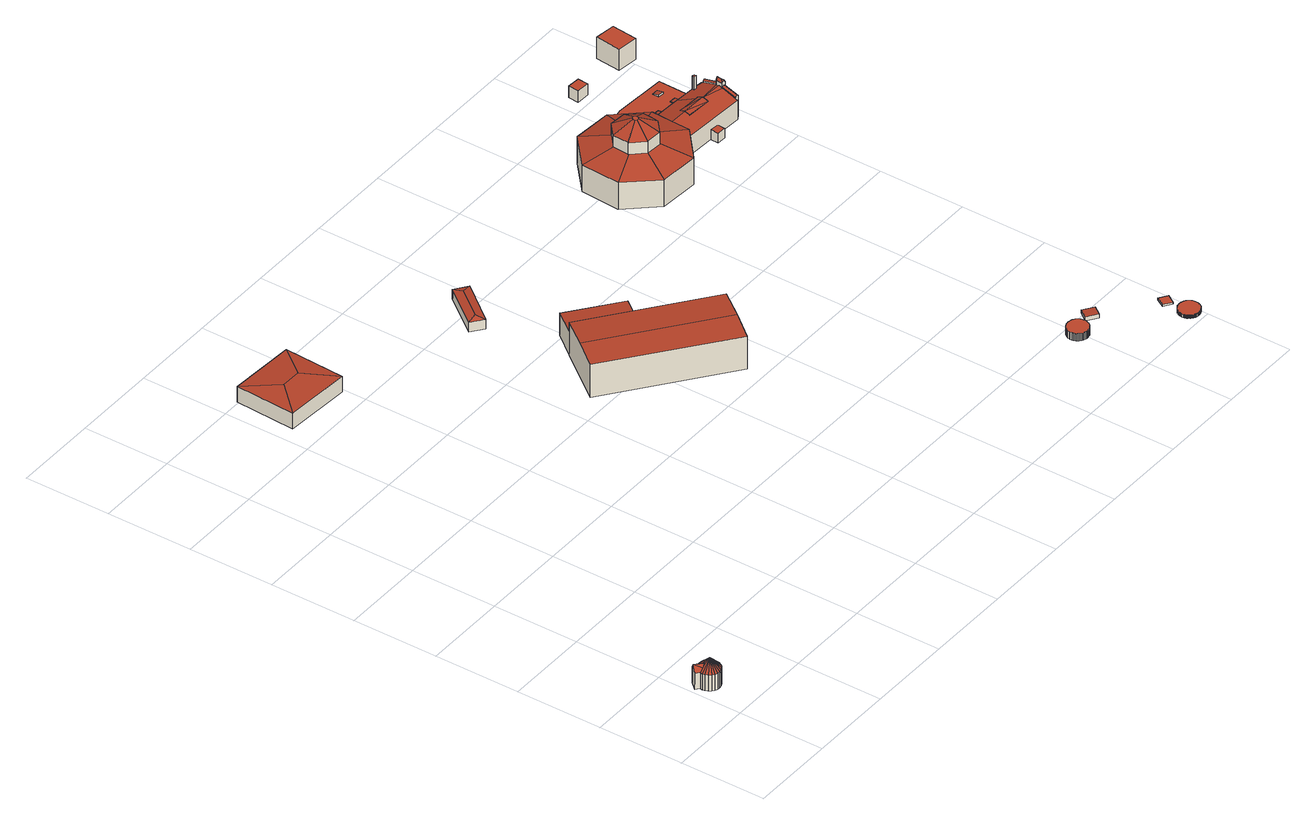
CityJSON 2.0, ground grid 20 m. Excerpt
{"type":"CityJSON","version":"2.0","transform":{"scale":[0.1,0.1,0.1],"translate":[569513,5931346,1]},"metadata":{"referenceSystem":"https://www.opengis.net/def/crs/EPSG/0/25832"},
"CityObjects":{
"building1":{"type":"Building","attributes":{"Grundfläche 2D":"21.547916","Grundhöhe NN":"1.999"},"geometry":[{"type":"Solid","lod":"3","boundaries":[[[[0,1,2,3]],[[1,4,2]],[[1,5,4]],[[6,7,0,3,8]],[[9,7,6]],[[10,11,6,12]],[[11,9,6]],[[1,11,10,13]],[[1,13,14]],[[1,14,15]],[[11,1,9]],[[1,15,16]],[[1,16,17]],[[1,17,18]],[[1,18,19]],[[1,19,20]],[[1,20,21]],[[1,21,22]],[[1,22,23]],[[1,23,24]],[[1,24,25]],[[1,25,26]],[[1,26,27]],[[1,27,28]],[[1,28,29]],[[1,29,5]],[[7,1,0]],[[9,1,7]],[[3,2,30,31]],[[8,3,31,32]],[[12,6,8,32,33]],[[10,12,33,34]],[[13,10,34,35]],[[14,13,35,36]],[[15,14,36,37]],[[16,15,37,38]],[[17,16,38,39]],[[18,17,39,40]],[[19,18,40,41]],[[20,19,41,42]],[[21,20,42,43]],[[22,21,43,44]],[[23,22,44,45]],[[24,23,45,46]],[[25,24,46,47]],[[26,25,47,48]],[[27,26,48,49]],[[28,27,49,50]],[[29,28,50,51]],[[5,29,51,52]],[[2,4,53,30]],[[4,5,52,53]],[[31,30,53,52,51,50,49,48,47,46,45,44,43,42,41,40,39,38,37,36,35,34,33,32]]]],"semantics":{"surfaces":[{"type":"RoofSurface"},{"type":"WallSurface"},{"type":"GroundSurface"}],"values":[[0,0,0,0,0,0,0,0,0,0,0,0,0,0,0,0,0,0,0,0,0,0,0,0,0,0,0,0,1,1,1,1,1,1,1,1,1,1,1,1,1,1,1,1,1,1,1,1,1,1,1,1,2]]}}]},
"building2":{"type":"Building","attributes":{"Grundfläche 2D":"220.073831","Grundhöhe NN":"6.053"},"geometry":[{"type":"Solid","lod":"3","boundaries":[[[[54,55,56]],[[54,57,58,55]],[[57,54,56,59]],[[57,59,58]],[[60,61,56,55]],[[61,62,59,56]],[[62,63,58,59]],[[63,60,55,58]],[[63,62,61,60]]]],"semantics":{"surfaces":[{"type":"RoofSurface"},{"type":"WallSurface"},{"type":"GroundSurface"}],"values":[[0,0,0,0,1,1,1,1,2]]}}]},
"building3":{"type":"Building","attributes":{"Grundfläche 2D":"565.960164","Grundhöhe NN":"1.475"},"geometry":[{"type":"Solid","lod":"3","boundaries":[[[[64,65,66,67]],[[68,69,70,71]],[[69,72,73,70]],[[67,66,74,75]],[[65,64,76,77]],[[66,65,77,74]],[[69,68,67,75,78,72]],[[73,72,78,79]],[[71,70,73,79,80]],[[64,67,68,71,80,76]],[[77,76,80,79,78,75,74]]]],"semantics":{"surfaces":[{"type":"RoofSurface"},{"type":"WallSurface"},{"type":"GroundSurface"}],"values":[[0,0,0,1,1,1,1,1,1,1,2]]}}]},
"building4":{"type":"Building","attributes":{"Grundfläche 2D":"41.017142","Grundhöhe NN":"3.011"},"geometry":[{"type":"Solid","lod":"3","boundaries":[[[[81,82,83]],[[81,84,85,82]],[[84,81,83,86]],[[84,86,85]],[[87,88,83,82]],[[88,89,86,83]],[[89,90,85,86]],[[90,87,82,85]],[[90,89,88,87]]]],"semantics":{"surfaces":[{"type":"RoofSurface"},{"type":"WallSurface"},{"type":"GroundSurface"}],"values":[[0,0,0,0,1,1,1,1,2]]}}]},
"building5":{"type":"Building","attributes":{"Grundfläche 2D":"18.225799","Grundhöhe NN":"1.242"},"geometry":[{"type":"Solid","lod":"3","boundaries":[[[[91,92,93,94,95,96,97,98,99,100,101,102,103,104,105,106,107,108,109,110,111,112,113,114,115,116,117,118,119,120,121,122,123,124,125,126,127,128,129,130,131,132,133,134,135,136,137,138,139,140]],[[141,142,143,105,104,103]],[[143,144,145,107,106,105]],[[146,141,103,102]],[[147,148,100,99]],[[148,149,101,100]],[[149,146,102,101]],[[145,150,108,107]],[[150,151,109,108]],[[151,152,110,109]],[[152,153,111,110]],[[153,154,112,111]],[[154,155,113,112]],[[155,156,114,113]],[[156,157,115,114]],[[157,158,116,115]],[[158,159,117,116]],[[159,160,118,117]],[[160,161,119,118]],[[161,162,120,119]],[[162,163,121,120]],[[163,164,122,121]],[[164,165,123,122]],[[165,166,124,123]],[[166,167,125,124]],[[167,168,126,125]],[[168,169,127,126]],[[169,170,128,127]],[[170,171,129,128]],[[171,172,130,129]],[[172,173,131,130]],[[173,174,132,131]],[[174,175,133,132]],[[175,176,134,133]],[[176,177,135,134]],[[177,178,136,135]],[[178,179,137,136]],[[179,180,138,137]],[[180,181,139,138]],[[181,182,140,139]],[[182,183,91,140]],[[183,184,92,91]],[[184,185,93,92]],[[185,186,94,93]],[[186,187,95,94]],[[187,188,96,95]],[[188,189,97,96]],[[189,190,98,97]],[[190,147,99,98]],[[176,175,174,173,172,171,170,169,168,167,166,165,164,163,162,161,160,159,158,157,156,155,154,153,152,151,150,145,144,143,142,141,146,149,148,147,190,189,188,187,186,185,184,183,182,181,180,179,178,177]]]],"semantics":{"surfaces":[{"type":"RoofSurface"},{"type":"WallSurface"},{"type":"GroundSurface"}],"values":[[0,1,1,1,1,1,1,1,1,1,1,1,1,1,1,1,1,1,1,1,1,1,1,1,1,1,1,1,1,1,1,1,1,1,1,1,1,1,1,1,1,1,1,1,1,1,1,1,1,2]]}}]},
"building6":{"type":"Building","attributes":{"Grundfläche 2D":"7.677863","Grundhöhe NN":"2.076"},"geometry":[{"type":"Solid","lod":"3","boundaries":[[[[191,192,193,194]],[[195,196,194,193]],[[196,197,191,194]],[[197,198,192,191]],[[198,195,193,192]],[[198,197,196,195]]]],"semantics":{"surfaces":[{"type":"RoofSurface"},{"type":"WallSurface"},{"type":"GroundSurface"}],"values":[[0,1,1,1,1,2]]}}]},
"building7":{"type":"Building","attributes":{"Grundfläche 2D":"18.261152","Grundhöhe NN":"2.214"},"geometry":[{"type":"Solid","lod":"3","boundaries":[[[[199,200,201,202,203,204,205,206,207,208,209,210,211,212,213,214,215,216,217,218,219,220,221,222,223,224,225,226,227,228,229,230,231,232,233,234,235,236,237,238,239,240,241,242,243,244,245,246,247,248,249,250,251,252,253,254,255,256,257,258,259,260,261,262,263,264,265,266,267,268,269,270,271,272,273,274,275,276,277,278,279,280,281,282,283,284,285,286,287,288,289,290,291,292,293,294]],[[295,296,207,206]],[[296,297,298,209,208,207]],[[298,299,210,209]],[[299,300,211,210]],[[300,301,212,211]],[[301,302,213,212]],[[302,303,214,213]],[[304,295,206,205]],[[305,306,204,203]],[[306,304,205,204]],[[303,307,215,214]],[[307,308,216,215]],[[308,309,217,216]],[[309,310,218,217]],[[310,311,219,218]],[[311,312,220,219]],[[312,313,221,220]],[[313,314,222,221]],[[314,315,223,222]],[[315,316,224,223]],[[316,317,225,224]],[[317,318,226,225]],[[318,319,227,226]],[[319,320,228,227]],[[320,321,229,228]],[[321,322,230,229]],[[322,323,231,230]],[[323,324,232,231]],[[324,325,233,232]],[[325,326,234,233]],[[326,327,235,234]],[[327,328,236,235]],[[328,329,237,236]],[[329,330,238,237]],[[330,331,239,238]],[[331,332,240,239]],[[332,333,241,240]],[[333,334,242,241]],[[334,335,243,242]],[[335,336,244,243]],[[336,337,245,244]],[[337,338,246,245]],[[338,339,247,246]],[[339,340,248,247]],[[340,341,249,248]],[[341,342,250,249]],[[342,343,251,250]],[[343,344,252,251]],[[344,345,253,252]],[[345,346,254,253]],[[346,347,255,254]],[[347,348,349,257,256,255]],[[349,350,258,257]],[[350,351,259,258]],[[351,352,260,259]],[[352,353,261,260]],[[353,354,262,261]],[[354,355,263,262]],[[355,356,264,263]],[[356,357,265,264]],[[357,358,266,265]],[[358,359,267,266]],[[359,360,268,267]],[[360,361,269,268]],[[361,362,270,269]],[[362,363,271,270]],[[363,364,272,271]],[[364,365,273,272]],[[365,366,274,273]],[[366,367,275,274]],[[367,368,276,275]],[[368,369,277,276]],[[369,370,278,277]],[[370,371,279,278]],[[371,372,280,279]],[[372,373,281,280]],[[373,374,282,281]],[[374,375,283,282]],[[375,376,284,283]],[[376,377,285,284]],[[377,378,286,285]],[[378,379,287,286]],[[379,380,288,287]],[[380,381,289,288]],[[381,382,290,289]],[[382,383,291,290]],[[383,384,292,291]],[[384,385,293,292]],[[385,386,294,293]],[[386,387,199,294]],[[387,388,200,199]],[[388,389,201,200]],[[389,390,202,201]],[[390,305,203,202]],[[380,379,378,377,376,375,374,373,372,371,370,369,368,367,366,365,364,363,362,361,360,359,358,357,356,355,354,353,352,351,350,349,348,347,346,345,344,343,342,341,340,339,338,337,336,335,334,333,332,331,330,329,328,327,326,325,324,323,322,321,320,319,318,317,316,315,314,313,312,311,310,309,308,307,303,302,301,300,299,298,297,296,295,304,306,305,390,389,388,387,386,385,384,383,382,381]]]],"semantics":{"surfaces":[{"type":"RoofSurface"},{"type":"WallSurface"},{"type":"GroundSurface"}],"values":[[0,1,1,1,1,1,1,1,1,1,1,1,1,1,1,1,1,1,1,1,1,1,1,1,1,1,1,1,1,1,1,1,1,1,1,1,1,1,1,1,1,1,1,1,1,1,1,1,1,1,1,1,1,1,1,1,1,1,1,1,1,1,1,1,1,1,1,1,1,1,1,1,1,1,1,1,1,1,1,1,1,1,1,1,1,1,1,1,1,1,1,1,1,1,1,2]]}}]},
"building8":{"type":"Building","attributes":{"Grundfläche 2D":"5.488290","Grundhöhe NN":"2.319"},"geometry":[{"type":"Solid","lod":"3","boundaries":[[[[391,392,393,394]],[[395,396,394,393]],[[396,397,391,394]],[[397,398,392,391]],[[398,395,393,392]],[[398,397,396,395]]]],"semantics":{"surfaces":[{"type":"RoofSurface"},{"type":"WallSurface"},{"type":"GroundSurface"}],"values":[[0,1,1,1,1,2]]}}]},
"building9":{"type":"Building","attributes":{"Grundfläche 2D":"411.776721","Grundhöhe NN":"2.801"},"geometry":[{"type":"Solid","lod":"3","boundaries":[[[[399,400,401,402]],[[403,399,402,404]],[[400,405,406,401]],[[405,407,408,406]],[[407,409,410,411,408]],[[412,413,414,411,410]],[[415,416,417,414,413]],[[418,403,404,417,416]],[[408,411,414,417,404,402,401,406]],[[419,420,421,422]],[[420,419,423,424,425]],[[422,421,426,427,428]],[[429,427,426,430,431]],[[431,430,432,433,434]],[[432,435,436,433]],[[436,435,437,438,439,440,441]],[[437,442,438]],[[438,425,424,439]],[[400,399,423,419]],[[419,422,405,400]],[[428,407,405,422]],[[428,427,429,410,409,407]],[[434,413,412,410,429,431]],[[434,433,436,416,415,413]],[[416,436,441]],[[441,440,418,416]],[[403,418,440,439]],[[423,399,403,439,424]],[[421,420,443,444]],[[426,421,444,445]],[[430,426,445,446]],[[432,430,446,447]],[[435,432,447,448]],[[449,442,437,435,448,450]],[[425,438,442,449,451]],[[420,425,451,443]],[[445,444,443,451,449,450,448,447,446]]]],"semantics":{"surfaces":[{"type":"RoofSurface"},{"type":"WallSurface"},{"type":"GroundSurface"}],"values":[[0,0,0,0,0,0,0,0,0,0,0,0,0,0,0,0,0,0,1,1,1,1,1,1,1,1,1,1,1,1,1,1,1,1,1,1,2]]}}]},
"building10":{"type":"Building","attributes":{"Grundfläche 2D":"121.383143","Grundhöhe NN":"2.821"},"children":["building10-1","building10-2","building10-3"],"geometry":[{"type":"Solid","lod":"3","boundaries":[[[[452,453,454,455,456,457,458,459,460]],[[452,460,461,451]],[[460,459,462,461]],[[453,452,451,463]],[[458,457,456,455,454,453,463,464]],[[459,458,464,462]],[[463,451,461,462,464]]]],"semantics":{"surfaces":[{"type":"RoofSurface"},{"type":"WallSurface"},{"type":"GroundSurface"}],"values":[[0,1,1,1,1,1,2]]}}]},
"building10-1":{"type":"BuildingInstallation","parents":["building10"],"geometry":[{"type":"MultiSurface","lod":"3","boundaries":[[[465,466,467,468]],[[454,455,468,467]],[[455,469,465,468]],[[466,465,469,470]],[[470,454,467,466]]],"semantics":{"surfaces":[{"type":"RoofSurface"},{"type":"WallSurface"}],"values":[0,1,1,1,1]}}]},
"building10-2":{"type":"BuildingInstallation","parents":["building10"],"geometry":[{"type":"MultiSurface","lod":"3","boundaries":[[[471,472,473,474]],[[474,473,475,476]],[[471,474,476,477]],[[477,478,472,471]],[[478,475,473,472]]],"semantics":{"surfaces":[{"type":"RoofSurface"},{"type":"WallSurface"}],"values":[0,1,1,1,1]}}]},
"building10-3":{"type":"BuildingInstallation","parents":["building10"],"geometry":[{"type":"MultiSurface","lod":"3","boundaries":[[[479,480,481,482]],[[456,457,482,481]],[[457,483,479,482]],[[480,479,483,484]],[[484,456,481,480]]],"semantics":{"surfaces":[{"type":"RoofSurface"},{"type":"WallSurface"}],"values":[0,1,1,1,1]}}]},
"building11":{"type":"Building","attributes":{"Grundfläche 2D":"156.747969","Grundhöhe NN":"2.897"},"children":["building11-1"],"geometry":[{"type":"Solid","lod":"3","boundaries":[[[[485,486,487,488]],[[489,490,485]],[[485,490,486]],[[487,486,491,492,493]],[[494,495,496]],[[497,498,499,500,501,502,503,504,505,506]],[[507,502,501]],[[508,502,507]],[[509,510,511,512,513,514,502,508,515,516,517]],[[518,517,516]],[[506,505,519,520,512,511,494,496]],[[521,522,523,524]],[[523,525,526,524]],[[527,528,529,530]],[[531,532,533,534,535,536]],[[537,532,531]],[[538,533,532]],[[539,540,533,538]],[[541,533,540]],[[542,534,533,541]],[[543,544,545]],[[546,543,545,547]],[[548,543,546,549]],[[519,505,504,489,485,488]],[[490,489,504,503]],[[503,502,514,491,486,490]],[[520,519,488,487,493,492,491,514,513,512]],[[521,500,499,522]],[[525,523,522,499,550,551,552]],[[526,525,552,553]],[[554,497,506,496,555,556]],[[528,557,558,498,497,554,559,529]],[[499,498,558,550]],[[518,516,560,561]],[[562,563,495,494,511,510,509,517,518,561,564]],[[496,495,563,555]],[[530,529,559,565]],[[527,530,565,566]],[[528,527,566,557]],[[537,531,536,508,507,501]],[[524,526,553,567,540,539,538,532,537,501,500,521]],[[541,540,567,568]],[[543,548,515,508,536,535,534,542,541,568,569,544]],[[570,547,545,544,569,571]],[[546,547,570,560,516,549]],[[549,516,515,548]],[[554,556,555,563,562,564,561,560,570,571,569,568,567,553,552,551,550,558,557,566,565,559]]]],"semantics":{"surfaces":[{"type":"RoofSurface"},{"type":"WallSurface"},{"type":"GroundSurface"}],"values":[[0,0,0,0,0,0,0,0,0,0,0,0,0,0,0,0,0,0,0,0,0,0,0,1,1,1,1,1,1,1,1,1,1,1,1,1,1,1,1,1,1,1,1,1,1,1,2]]}}]},
"building11-1":{"type":"BuildingInstallation","parents":["building11"],"geometry":[{"type":"MultiSurface","lod":"3","boundaries":[[[572,573,574,575,576,577]],[[573,572,578,579]],[[580,575,574,573,579,581]],[[576,575,580,582]],[[578,572,577,576,582,583]]],"semantics":{"surfaces":[{"type":"RoofSurface"},{"type":"WallSurface"}],"values":[0,1,1,1,1]}}]},
"building12":{"type":"Building","attributes":{"Grundfläche 2D":"7.520221","Grundhöhe NN":"4.725"},"geometry":[{"type":"Solid","lod":"3","boundaries":[[[[584,585,586,587]],[[588,589,587,586]],[[589,590,584,587]],[[590,591,585,584]],[[591,588,586,585]],[[591,590,589,588]]]],"semantics":{"surfaces":[{"type":"RoofSurface"},{"type":"WallSurface"},{"type":"GroundSurface"}],"values":[[0,1,1,1,1,2]]}}]},
"building13":{"type":"Building","attributes":{"Grundfläche 2D":"29.190118","Grundhöhe NN":"3.990"},"geometry":[{"type":"Solid","lod":"3","boundaries":[[[[592,593,594,595]],[[596,597,595,594]],[[597,598,592,595]],[[598,599,593,592]],[[599,596,594,593]],[[599,598,597,596]]]],"semantics":{"surfaces":[{"type":"RoofSurface"},{"type":"WallSurface"},{"type":"GroundSurface"}],"values":[[0,1,1,1,1,2]]}}]}
},
"vertices":[
[26,118,54],[36,100,76],[30,125,50],[27,123,50],[36,125,50],[43,125,50],[10,121,65],[26,111,61],[19,130,50],[27,106,64],[12,105,50],[19,105,57],[3,113,50],[11,100,50],[12,94,50],[15,88,50],[19,83,50],[24,79,50],[30,76,50],[36,75,50],[43,76,50],[49,79,50],[54,83,50],[58,88,50],[61,94,50],[61,100,50],[61,107,50],[58,113,50],[54,118,50],[49,122,50],[30,125,10],[27,123,10],[19,130,10],[3,113,10],[12,105,10],[11,100,10],[12,94,10],[15,88,10],[19,83,10],[24,79,10],[30,76,10],[36,75,10],[43,76,10],[49,79,10],[54,83,10],[58,88,10],[61,94,10],[61,100,10],[61,107,10],[58,113,10],[54,118,10],[49,122,10],[43,125,10],[36,125,10],
[247,1291,95],[194,1366,90],[186,1225,90],[294,1290,95],[349,1357,90],[342,1216,90],[194,1366,51],[186,1225,51],[342,1216,51],[349,1357,51],
[862,866,65],[904,920,60],[793,1006,60],[751,953,65],[751,953,87],[705,893,91],[961,693,91],[1008,753,87],[663,839,87],[919,639,87],[793,1006,5],[751,953,5],[862,866,5],[904,920,5],[663,839,5],[919,639,5],[1008,753,5],
[752,1211,50],[778,1215,44],[749,1237,44],[703,1148,50],[708,1126,44],[680,1148,44],[778,1215,20],[749,1237,20],[680,1148,20],[708,1126,20],
[1375,171,20],[1375,168,20],[1376,165,20],[1377,162,20],[1379,160,20],[1381,157,20],[1383,155,20],[1385,153,20],[1388,152,20],[1391,151,20],[1394,150,20],[1397,149,20],[1400,149,20],[1402,150,20],[1405,150,20],[1407,151,20],[1409,152,20],[1411,153,20],[1414,155,20],[1416,157,20],[1418,160,20],[1420,162,20],[1421,165,20],[1422,168,20],[1423,171,20],[1423,174,20],[1422,177,20],[1422,180,20],[1421,183,20],[1419,186,20],[1417,189,20],[1415,191,20],[1413,193,20],[1410,195,20],[1407,196,20],[1404,197,20],[1401,197,20],[1398,198,20],[1395,197,20],[1392,197,20],[1390,196,20],[1387,195,20],[1384,193,20],[1382,191,20],[1380,189,20],[1378,186,20],[1377,184,20],[1375,181,20],[1375,178,20],[1374,174,20],[1400,149,2],[1402,150,2],[1405,150,2],[1407,151,2],[1409,152,2],[1397,149,2],[1388,152,2],[1391,151,2],[1394,150,2],[1411,153,2],[1414,155,2],[1416,157,2],[1418,160,2],[1420,162,2],[1421,165,2],[1422,168,2],[1423,171,2],[1423,174,2],[1422,177,2],[1422,180,2],[1421,183,2],[1419,186,2],[1417,189,2],[1415,191,2],[1413,193,2],[1410,195,2],[1407,196,2],[1404,197,2],[1401,197,2],[1398,198,2],[1395,197,2],[1392,197,2],[1390,196,2],[1387,195,2],[1384,193,2],[1382,191,2],[1380,189,2],[1378,186,2],[1377,184,2],[1375,181,2],[1375,178,2],[1374,174,2],[1375,171,2],[1375,168,2],[1376,165,2],[1377,162,2],[1379,160,2],[1381,157,2],[1383,155,2],[1385,153,2],
[1455,162,21],[1471,183,19],[1447,200,19],[1431,179,21],[1447,200,11],[1431,179,11],[1455,162,11],[1471,183,11],
[1557,43,20],[1556,41,20],[1555,40,20],[1554,39,20],[1554,37,20],[1553,36,20],[1553,34,20],[1553,33,20],[1552,31,20],[1552,29,20],[1552,26,20],[1553,25,20],[1553,23,20],[1553,22,20],[1554,20,20],[1554,19,20],[1555,17,20],[1556,16,20],[1557,15,20],[1558,13,20],[1559,12,20],[1560,11,20],[1561,10,20],[1562,9,20],[1563,8,20],[1565,7,20],[1566,7,20],[1567,6,20],[1569,6,20],[1570,5,20],[1572,5,20],[1573,5,20],[1575,4,20],[1577,4,20],[1578,4,20],[1580,5,20],[1581,5,20],[1583,5,20],[1584,6,20],[1585,6,20],[1586,7,20],[1588,7,20],[1589,8,20],[1591,9,20],[1592,10,20],[1593,11,20],[1594,12,20],[1595,13,20],[1596,15,20],[1597,16,20],[1598,17,20],[1598,19,20],[1599,20,20],[1599,21,20],[1600,23,20],[1600,25,20],[1600,26,20],[1600,28,20],[1600,31,20],[1600,32,20],[1600,34,20],[1600,35,20],[1599,37,20],[1598,38,20],[1598,40,20],[1597,41,20],[1596,42,20],[1595,44,20],[1594,45,20],[1593,46,20],[1592,47,20],[1591,48,20],[1589,49,20],[1588,50,20],[1587,50,20],[1585,51,20],[1584,51,20],[1582,52,20],[1581,52,20],[1579,52,20],[1578,53,20],[1576,53,20],[1575,53,20],[1573,52,20],[1571,52,20],[1570,52,20],[1569,52,20],[1568,51,20],[1566,50,20],[1565,50,20],[1564,49,20],[1562,48,20],[1561,47,20],[1560,46,20],[1559,45,20],[1558,44,20],[1553,33,12],[1552,31,12],[1552,29,12],[1552,26,12],[1553,25,12],[1553,23,12],[1553,22,12],[1554,20,12],[1554,19,12],[1553,34,12],[1554,37,12],[1553,36,12],[1555,17,12],[1556,16,12],[1557,15,12],[1558,13,12],[1559,12,12],[1560,11,12],[1561,10,12],[1562,9,12],[1563,8,12],[1565,7,12],[1566,7,12],[1567,6,12],[1569,6,12],[1570,5,12],[1572,5,12],[1573,5,12],[1575,4,12],[1577,4,12],[1578,4,12],[1580,5,12],[1581,5,12],[1583,5,12],[1584,6,12],[1585,6,12],[1586,7,12],[1588,7,12],[1589,8,12],[1591,9,12],[1592,10,12],[1593,11,12],[1594,12,12],[1595,13,12],[1596,15,12],[1597,16,12],[1598,17,12],[1598,19,12],[1599,20,12],[1599,21,12],[1600,23,12],[1600,25,12],[1600,26,12],[1600,28,12],[1600,31,12],[1600,32,12],[1600,34,12],[1600,35,12],[1599,37,12],[1598,38,12],[1598,40,12],[1597,41,12],[1596,42,12],[1595,44,12],[1594,45,12],[1593,46,12],[1592,47,12],[1591,48,12],[1589,49,12],[1588,50,12],[1587,50,12],[1585,51,12],[1584,51,12],[1582,52,12],[1581,52,12],[1579,52,12],[1578,53,12],[1576,53,12],[1575,53,12],[1573,52,12],[1571,52,12],[1570,52,12],[1569,52,12],[1568,51,12],[1566,50,12],[1565,50,12],[1564,49,12],[1562,48,12],[1561,47,12],[1560,46,12],[1559,45,12],[1558,44,12],[1557,43,12],[1556,41,12],[1555,40,12],[1554,39,12],
[1568,99,18],[1556,79,18],[1575,67,17],[1588,87,17],[1575,67,13],[1588,87,13],[1568,99,13],[1556,79,13],
[1316,1224,133],[1278,1227,133],[1292,1186,157],[1297,1185,157],[1342,1195,133],[1301,1181,157],[1249,1201,133],[1288,1182,157],[1247,1163,133],[1288,1177,157],[1247,1162,133],[1272,1134,133],[1291,1173,157],[1273,1134,133],[1310,1131,133],[1296,1173,157],[1311,1132,133],[1339,1157,133],[1300,1176,157],[1341,1175,133],[1278,1227,104],[1255,1293,85],[1186,1232,85],[1249,1201,104],[1316,1224,104],[1317,1224,104],[1347,1287,85],[1180,1140,85],[1247,1162,104],[1247,1163,104],[1272,1134,104],[1241,1071,85],[1273,1134,104],[1333,1065,85],[1311,1132,105],[1310,1131,104],[1403,1126,85],[1339,1157,105],[1405,1172,85],[1407,1220,85],[1342,1195,104],[1341,1175,104],[1339,1157,104],[1408,1218,85],[1255,1293,18],[1186,1232,18],[1180,1140,18],[1241,1071,18],[1333,1065,18],[1403,1126,18],[1408,1218,18],[1405,1172,18],[1347,1287,18],
[1347,1287,51],[1406,1221,53],[1435,1219,53],[1449,1218,53],[1487,1216,53],[1502,1215,53],[1528,1213,53],[1533,1292,50],[1409,1300,50],[1409,1300,18],[1533,1292,18],[1406,1221,18],[1528,1213,18],
[1450,1235,54],[1436,1236,54],[1435,1219,57],[1449,1218,57],[1450,1235,53],[1436,1236,53],
[1505,1277,52],[1490,1277,52],[1490,1262,56],[1504,1261,56],[1490,1262,51],[1504,1261,51],[1505,1277,51],[1490,1277,51],
[1503,1232,54],[1488,1233,54],[1487,1216,57],[1502,1215,57],[1503,1232,53],[1488,1233,53],
[1451,1170,82],[1508,1167,82],[1460,1181,78],[1451,1182,78],[1450,1158,78],[1507,1154,78],[1508,1178,78],[1506,1179,78],[1503,1179,78],[1435,1219,65],[1406,1221,65],[1408,1218,66],[1403,1126,66],[1556,1116,66],[1556,1121,68],[1559,1156,78],[1558,1156,78],[1508,1167,81],[1507,1154,77],[1450,1158,77],[1451,1170,80],[1405,1172,80],[1559,1164,81],[1560,1172,78],[1534,1213,65],[1502,1215,65],[1487,1216,65],[1503,1179,77],[1506,1179,77],[1508,1178,77],[1561,1172,78],[1563,1206,67],[1539,1213,65],[1563,1211,65],[1451,1182,77],[1460,1181,77],[1559,1156,81],[1556,1121,72],[1561,1121,75],[1563,1155,84],[1563,1120,73],[1566,1155,81],[1491,1102,43],[1493,1120,43],[1472,1122,43],[1471,1103,43],[1559,1164,90],[1559,1156,91],[1563,1163,96],[1564,1172,96],[1561,1172,91],[1560,1172,90],[1558,1156,90],[1563,1155,96],[1566,1155,90],[1567,1155,90],[1568,1171,90],[1567,1171,91],[1564,1172,84],[1567,1171,81],[1567,1172,81],[1566,1206,74],[1569,1205,72],[1561,1172,81],[1563,1206,71],[1556,1121,19],[1561,1121,19],[1563,1120,19],[1566,1155,19],[1403,1126,19],[1408,1218,19],[1405,1172,19],[1493,1120,19],[1556,1116,19],[1472,1122,19],[1563,1206,19],[1563,1211,19],[1487,1216,19],[1406,1221,19],[1502,1215,19],[1471,1103,19],[1491,1102,19],[1567,1155,19],[1568,1171,19],[1567,1171,19],[1569,1205,19],[1567,1172,19],
[1539,1206,99],[1539,1211,99],[1535,1212,99],[1534,1212,99],[1533,1206,99],[1538,1206,99],[1539,1206,67],[1539,1211,66],[1534,1212,66],[1535,1212,66],[1533,1206,67],[1538,1206,67],
[1428,1391,65],[1430,1416,65],[1400,1418,65],[1398,1393,65],[1400,1418,37],[1398,1393,37],[1428,1391,37],[1430,1416,37],
[1585,1386,83],[1591,1446,83],[1543,1452,83],[1537,1392,83],[1543,1452,30],[1537,1392,30],[1585,1386,30],[1591,1446,30]
]}
